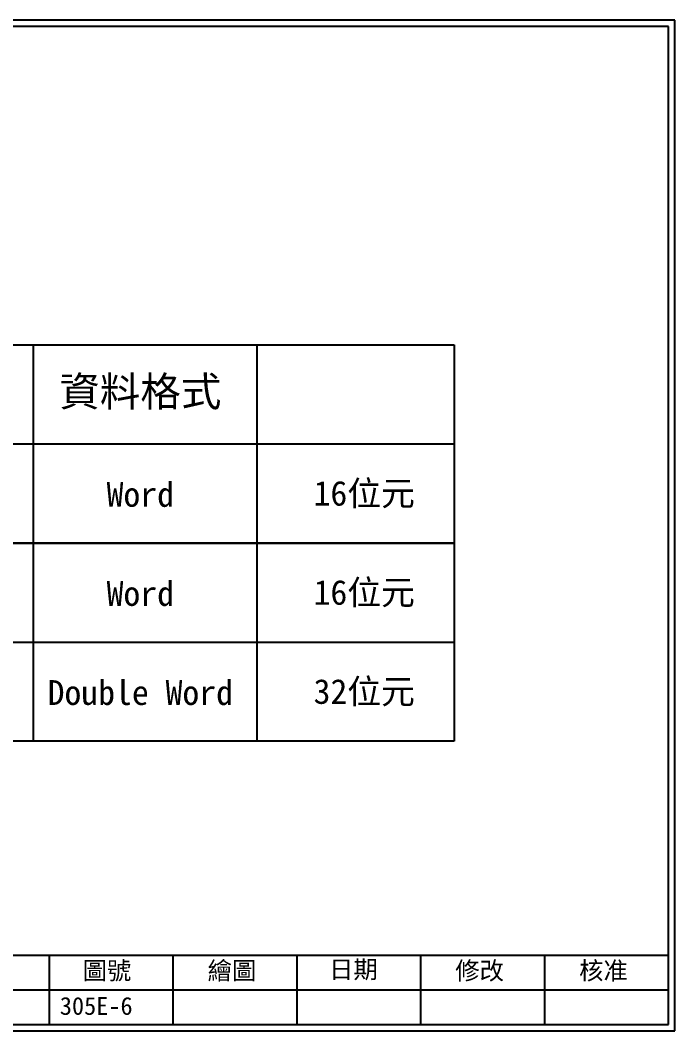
# Model space of a CAD drawing. Extents: x 627 to 914, y 3 to 207.
# Drawn here: x 782.1 to 914.2, y 3 to 207 of the extents above; entities that cross this region are included whole.
import ezdxf

# ---------------------------------------------------------------- set-up
doc = ezdxf.new("R2010")
doc.units = 0
doc.layers.get('0').update_dxf_attribs({"linetype": 'CONTINUOUS'})
doc.layers.add('圖框層', color=7, linetype='CONTINUOUS')
doc.styles.add('CNS', font='romanc.shx', dxfattribs={"bigfont": 'chineset.shx'})
doc.styles.add('STSL', font='kaiu.ttf')

msp = doc.modelspace()

# ---------------------------------------------------------------- linework, layer by layer
for p, q in [((669.64, 141.45), (869.64, 141.45)), ((784.67, 141.45), (784.67, 101.45)), ((829.86, 141.45), (829.86, 101.45)), ((869.64, 141.45), (869.64, 101.45)), ((669.64, 121.45), (869.64, 121.45)), ((869.64, 101.45), (669.64, 101.45)), ((669.64, 101.45), (869.64, 101.45)), ((784.67, 101.45), (784.67, 61.45)), ((829.86, 101.45), (829.86, 61.45)), ((869.64, 101.45), (869.64, 61.45)), ((669.64, 81.45), (869.64, 81.45)), ((869.64, 61.45), (669.64, 61.45))]:
    msp.add_line(p, q)
at = {"layer": '圖框層', "color": 7}
for p, q in [((914.2, 206.97), (627.2, 206.97)), ((914.2, 3), (914.2, 206.97)), ((912.95, 205.72), (628.45, 205.72)), ((912.95, 4.25), (912.95, 205.72)), ((628.45, 18.25), (912.95, 18.25)), ((787.95, 4.25), (787.95, 18.25)), ((812.95, 4.25), (812.95, 18.25)), ((837.95, 4.25), (837.95, 18.25)), ((862.95, 4.25), (862.95, 18.25)), ((887.95, 4.25), (887.95, 18.25)), ((762.95, 11.25), (912.95, 11.25)), ((628.45, 4.25), (912.95, 4.25)), ((627.2, 3), (914.2, 3))]:
    msp.add_line(p, q, dxfattribs=at)

# ---------------------------------------------------------------- texts
at = {"color": 0, "width": 39.523, "attachment_point": 5, "style": 'CNS'}
for s, insert, char_height in [('{\\fDFKai-SB|b0|i0|c136|p65;資料格式}', (806.31, 131.7), 6), ('{\\fDFKai-SB|b0|i0|c136|p65;16位元}', (851.51, 111.22), 5), ('{\\fDFKai-SB|b0|i0|c136|p65;Word}', (806.31, 111.22), 5), ('{\\fDFKai-SB|b0|i0|c136|p65;Word}', (806.31, 91.22), 5), ('{\\fDFKai-SB|b0|i0|c136|p65;16位元}', (851.51, 91.22), 5), ('{\\fDFKai-SB|b0|i0|c136|p65;Double Word}', (806.31, 71.22), 5), ('{\\fDFKai-SB|b0|i0|c136|p65;32位元}', (851.51, 71.22), 5)]:
    msp.add_mtext(s, dxfattribs=dict(at, insert=insert, char_height=char_height))
at = {"layer": '圖框層', "color": 4, "style": 'STSL'}
for s, p in [('圖號', (794.66, 13.34)), ('繪圖', (819.89, 13.34)), ('日期', (844.41, 13.59)), ('修改', (869.89, 13.34)), ('核准', (894.89, 13.34)), ('305E-6', (790.06, 6.22))]:
    msp.add_text(s, height=3.6, dxfattribs=at).set_placement(p)

doc.saveas('drawing.dxf')
